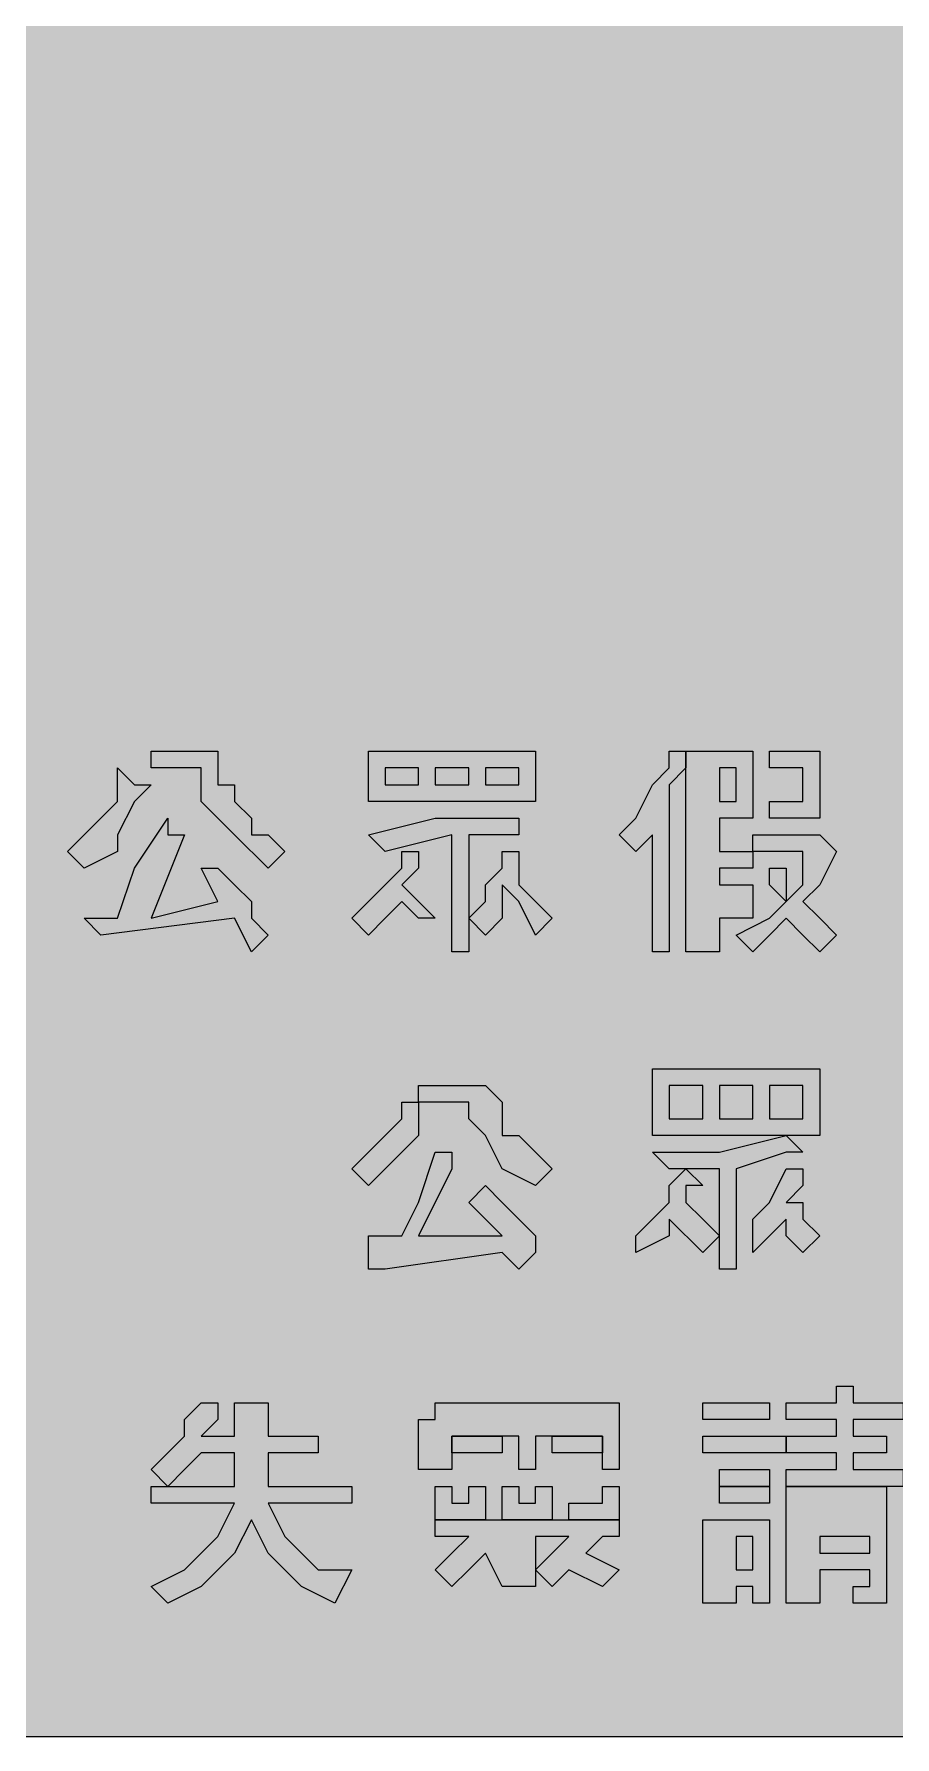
# Model space of a CAD drawing. Header units: metres. Extents: x 9 to 558, y 11 to 260.
# Drawn here: x 94.4 to 156.2, y 11.3 to 133.6 of the extents above; entities that cross this region are included whole.
import ezdxf

# ---------------------------------------------------------------- set-up
doc = ezdxf.new("R2010")
doc.units = ezdxf.units.M
doc.layers.add('FILL_BLACK_000000', color=7, linetype='Continuous', true_color=0x000000)
doc.layers.add('FILL_YELLOW_FFFF00', color=7, linetype='Continuous', true_color=0xffff00)

msp = doc.modelspace()

# ---------------------------------------------------------------- hatches: boundary and pattern name
at = {"layer": 'FILL_BLACK_000000', "true_color": 0x000000}
h = msp.add_hatch(color=7, dxfattribs=at)
h.dxf.hatch_style = 1
h.paths.add_polyline_path([(107.61, 82.08), (107.61, 80.88), (107.61, 79.68), (108.81, 79.68), (108.81, 78.48), (110.01, 77.28), (110.01, 76.08), (111.21, 76.08), (112.41, 74.88), (111.21, 73.68), (108.81, 76.08), (107.61, 77.28), (106.41, 78.48), (106.41, 80.88), (102.81, 80.88), (102.81, 82.08), (107.61, 82.08)])
h = msp.add_hatch(color=7, dxfattribs=at)
h.dxf.hatch_style = 1
h.paths.add_polyline_path([(118.41, 82.08), (130.41, 82.08), (130.41, 78.48), (118.41, 78.48), (118.41, 82.08)])
h.paths.add_polyline_path([(119.61, 79.68), (122.01, 79.68), (122.01, 80.88), (119.61, 80.88), (119.61, 79.68)], flags=16)
h.paths.add_polyline_path([(123.21, 80.88), (123.21, 79.68), (125.61, 79.68), (125.61, 80.88), (123.21, 80.88)], flags=16)
h.paths.add_polyline_path([(129.21, 80.88), (126.81, 80.88), (126.81, 79.68), (129.21, 79.68), (129.21, 80.88)], flags=16)
h = msp.add_hatch(color=7, dxfattribs=at)
h.dxf.hatch_style = 1
h.paths.add_polyline_path([(141.21, 80.88), (140.01, 79.68), (140.01, 67.68), (138.81, 67.68), (138.81, 76.08), (137.61, 74.88), (136.41, 76.08), (137.61, 77.28), (138.81, 79.68), (140.01, 80.88), (140.01, 82.08), (141.21, 82.08), (141.21, 80.88)])
h = msp.add_hatch(color=7, dxfattribs=at)
h.dxf.hatch_style = 1
h.paths.add_polyline_path([(146.01, 77.28), (143.61, 77.28), (143.61, 74.88), (146.01, 74.88), (146.01, 73.68), (143.61, 73.68), (143.61, 72.48), (146.01, 72.48), (146.01, 70.08), (143.61, 70.08), (143.61, 67.68), (141.21, 67.68), (141.21, 82.08), (146.01, 82.08), (146.01, 77.28)])
h.paths.add_polyline_path([(144.81, 80.88), (143.61, 80.88), (143.61, 78.48), (144.81, 78.48), (144.81, 80.88)], flags=16)
h = msp.add_hatch(color=7, dxfattribs=at)
h.dxf.hatch_style = 1
h.paths.add_polyline_path([(150.81, 82.08), (150.81, 77.28), (147.21, 77.28), (147.21, 78.48), (149.61, 78.48), (149.61, 80.88), (147.21, 80.88), (147.21, 82.08), (150.81, 82.08)])
h = msp.add_hatch(color=7, dxfattribs=at)
h.dxf.hatch_style = 1
h.paths.add_polyline_path([(102.81, 79.68), (101.61, 78.48), (100.41, 76.08), (100.41, 74.88), (98.01, 73.68), (96.81, 74.88), (98.01, 76.08), (99.21, 77.28), (100.41, 78.48), (100.41, 80.88), (101.61, 79.68), (102.81, 79.68)])
h = msp.add_hatch(color=7, dxfattribs=at)
h.dxf.hatch_style = 1
h.paths.add_polyline_path([(100.41, 70.08), (101.61, 73.68), (104.01, 77.28), (104.01, 76.08), (105.21, 76.08), (102.81, 70.08), (107.61, 71.28), (106.41, 73.68), (107.61, 73.68), (108.81, 72.48), (110.01, 71.28), (110.01, 70.08), (111.21, 68.88), (110.01, 67.68), (108.81, 70.08), (99.21, 68.88), (98.01, 70.08), (100.41, 70.08)])
h = msp.add_hatch(color=7, dxfattribs=at)
h.dxf.hatch_style = 1
h.paths.add_polyline_path([(123.21, 77.28), (128.01, 77.28), (129.21, 77.28), (129.21, 76.08), (125.61, 76.08), (125.61, 67.68), (124.41, 67.68), (124.41, 76.08), (119.61, 74.88), (118.41, 76.08), (123.21, 77.28)])
h = msp.add_hatch(color=7, dxfattribs=at)
h.dxf.hatch_style = 1
h.paths.add_polyline_path([(146.01, 74.88), (146.01, 76.08), (150.81, 76.08), (152.01, 74.88), (150.81, 72.48), (149.61, 71.28), (150.81, 70.08), (152.01, 68.88), (150.81, 67.68), (149.61, 68.88), (148.41, 70.08), (147.21, 68.88), (146.01, 67.68), (144.81, 68.88), (147.21, 70.08), (148.41, 71.28), (149.61, 72.48), (149.61, 74.88), (146.01, 74.88)])
h = msp.add_hatch(color=7, dxfattribs=at)
h.dxf.hatch_style = 1
h.paths.add_polyline_path([(122.01, 74.88), (122.01, 73.68), (120.81, 72.48), (122.01, 71.28), (123.21, 70.08), (122.01, 70.08), (120.81, 71.28), (119.61, 70.08), (118.41, 68.88), (117.21, 70.08), (118.41, 71.28), (119.61, 72.48), (120.81, 73.68), (120.81, 74.88), (122.01, 74.88)])
h = msp.add_hatch(color=7, dxfattribs=at)
h.dxf.hatch_style = 1
h.paths.add_polyline_path([(129.21, 74.88), (129.21, 73.68), (129.21, 72.48), (130.41, 71.28), (131.61, 70.08), (130.41, 68.88), (129.21, 71.28), (128.01, 72.48), (128.01, 70.08), (126.81, 68.88), (125.61, 70.08), (126.81, 71.28), (126.81, 72.48), (128.01, 73.68), (128.01, 74.88), (129.21, 74.88)])
h = msp.add_hatch(color=7, dxfattribs=at)
h.dxf.hatch_style = 1
h.paths.add_polyline_path([(148.41, 73.68), (148.41, 72.48), (148.41, 71.28), (147.21, 72.48), (147.21, 73.68), (148.41, 73.68)])
h = msp.add_hatch(color=7, dxfattribs=at)
h.dxf.hatch_style = 1
h.paths.add_polyline_path([(138.81, 59.28), (150.81, 59.28), (150.81, 54.48), (138.81, 54.48), (138.81, 59.28)])
h.paths.add_polyline_path([(140.01, 55.68), (142.41, 55.68), (142.41, 58.08), (140.01, 58.08), (140.01, 55.68)], flags=16)
h.paths.add_polyline_path([(143.61, 58.08), (143.61, 55.68), (146.01, 55.68), (146.01, 58.08), (143.61, 58.08)], flags=16)
h.paths.add_polyline_path([(149.61, 58.08), (147.21, 58.08), (147.21, 55.68), (149.61, 55.68), (149.61, 58.08)], flags=16)
h = msp.add_hatch(color=7, dxfattribs=at)
h.dxf.hatch_style = 1
h.paths.add_polyline_path([(126.81, 58.08), (128.01, 56.88), (128.01, 55.68), (128.01, 54.48), (129.21, 54.48), (130.41, 53.28), (131.61, 52.08), (130.41, 50.88), (128.01, 52.08), (126.81, 54.48), (125.61, 55.68), (125.61, 56.88), (122.01, 56.88), (122.01, 58.08), (126.81, 58.08)])
h = msp.add_hatch(color=7, dxfattribs=at)
h.dxf.hatch_style = 1
h.paths.add_polyline_path([(122.01, 54.48), (120.81, 53.28), (119.61, 52.08), (118.41, 50.88), (117.21, 52.08), (118.41, 53.28), (119.61, 54.48), (120.81, 55.68), (120.81, 56.88), (122.01, 56.88), (122.01, 55.68), (122.01, 54.48)])
h = msp.add_hatch(color=7, dxfattribs=at)
h.dxf.hatch_style = 1
h.paths.add_polyline_path([(143.61, 53.28), (148.41, 54.48), (149.61, 53.28), (148.41, 53.28), (144.81, 52.08), (144.81, 44.88), (143.61, 44.88), (143.61, 52.08), (140.01, 52.08), (138.81, 53.28), (143.61, 53.28)])
h = msp.add_hatch(color=7, dxfattribs=at)
h.dxf.hatch_style = 1
h.paths.add_polyline_path([(124.41, 52.08), (122.01, 47.28), (128.01, 47.28), (125.61, 49.68), (126.81, 50.88), (128.01, 49.68), (129.21, 48.48), (130.41, 47.28), (130.41, 46.08), (129.21, 44.88), (128.01, 46.08), (119.61, 44.88), (118.41, 44.88), (118.41, 47.28), (120.81, 47.28), (122.01, 49.68), (123.21, 53.28), (124.41, 53.28), (124.41, 52.08)])
h = msp.add_hatch(color=7, dxfattribs=at)
h.dxf.hatch_style = 1
h.paths.add_polyline_path([(142.41, 50.88), (141.21, 50.88), (141.21, 49.68), (142.41, 48.48), (143.61, 47.28), (142.41, 46.08), (140.01, 48.48), (140.01, 47.28), (137.61, 46.08), (137.61, 47.28), (138.81, 48.48), (140.01, 49.68), (140.01, 50.88), (141.21, 52.08), (142.41, 50.88)])
h = msp.add_hatch(color=7, dxfattribs=at)
h.dxf.hatch_style = 1
h.paths.add_polyline_path([(149.61, 52.08), (149.61, 50.88), (148.41, 49.68), (149.61, 49.68), (149.61, 48.48), (150.81, 47.28), (149.61, 46.08), (148.41, 47.28), (148.41, 48.48), (147.21, 47.28), (146.01, 46.08), (146.01, 47.28), (146.01, 48.48), (147.21, 49.68), (148.41, 52.08), (149.61, 52.08)])
h = msp.add_hatch(color=7, dxfattribs=at)
h.dxf.hatch_style = 1
h.paths.add_polyline_path([(148.41, 35.28), (152.01, 35.28), (152.01, 36.48), (153.21, 36.48), (153.21, 35.28), (156.81, 35.28), (156.81, 34.08), (153.21, 34.08), (153.21, 32.88), (155.61, 32.88), (155.61, 31.68), (153.21, 31.68), (153.21, 30.48), (156.81, 30.48), (156.81, 29.28), (148.41, 29.28), (148.41, 30.48), (152.01, 30.48), (152.01, 31.68), (148.41, 31.68), (148.41, 32.88), (152.01, 32.88), (152.01, 34.08), (148.41, 34.08), (148.41, 35.28)])
h = msp.add_hatch(color=7, dxfattribs=at)
h.dxf.hatch_style = 1
h.paths.add_polyline_path([(104.01, 31.68), (105.21, 32.88), (105.21, 34.08), (106.41, 35.28), (107.61, 35.28), (107.61, 34.08), (106.41, 32.88), (108.81, 32.88), (108.81, 35.28), (110.01, 35.28), (111.21, 35.28), (111.21, 32.88), (114.81, 32.88), (114.81, 31.68), (111.21, 31.68), (111.21, 29.28), (117.21, 29.28), (117.21, 28.08), (111.21, 28.08), (112.41, 25.68), (113.61, 24.48), (114.81, 23.28), (117.21, 23.28), (116.01, 20.88), (113.61, 22.08), (112.41, 23.28), (111.21, 24.48), (110.01, 26.88), (108.81, 24.48), (107.61, 23.28), (106.41, 22.08), (104.01, 20.88), (102.81, 22.08), (105.21, 23.28), (106.41, 24.48), (107.61, 25.68), (108.81, 28.08), (102.81, 28.08), (102.81, 29.28), (104.01, 29.28), (102.81, 30.48), (104.01, 31.68)])
h.paths.add_polyline_path([(108.81, 29.28), (108.81, 31.68), (106.41, 31.68), (105.21, 30.48), (104.01, 29.28), (108.81, 29.28)], flags=16)
h = msp.add_hatch(color=7, dxfattribs=at)
h.dxf.hatch_style = 1
h.paths.add_polyline_path([(136.41, 35.28), (136.41, 34.08), (136.41, 30.48), (135.21, 30.48), (135.21, 32.88), (130.41, 32.88), (130.41, 30.48), (129.21, 30.48), (129.21, 32.88), (124.41, 32.88), (124.41, 30.48), (122.01, 30.48), (122.01, 34.08), (123.21, 34.08), (123.21, 35.28), (136.41, 35.28)])
h = msp.add_hatch(color=7, dxfattribs=at)
h.dxf.hatch_style = 1
h.paths.add_polyline_path([(147.21, 35.28), (147.21, 34.08), (142.41, 34.08), (142.41, 35.28), (147.21, 35.28)])
h = msp.add_hatch(color=7, dxfattribs=at)
h.dxf.hatch_style = 1
h.paths.add_polyline_path([(128.01, 32.88), (128.01, 31.68), (124.41, 31.68), (124.41, 32.88), (128.01, 32.88)])
h = msp.add_hatch(color=7, dxfattribs=at)
h.dxf.hatch_style = 1
h.paths.add_polyline_path([(135.21, 32.88), (135.21, 31.68), (131.61, 31.68), (131.61, 32.88), (135.21, 32.88)])
h = msp.add_hatch(color=7, dxfattribs=at)
h.dxf.hatch_style = 1
h.paths.add_polyline_path([(148.41, 32.88), (148.41, 31.68), (142.41, 31.68), (142.41, 32.88), (148.41, 32.88)])
h = msp.add_hatch(color=7, dxfattribs=at)
h.dxf.hatch_style = 1
h.paths.add_polyline_path([(147.21, 30.48), (147.21, 29.28), (143.61, 29.28), (143.61, 30.48), (147.21, 30.48)])
h = msp.add_hatch(color=7, dxfattribs=at)
h.dxf.hatch_style = 1
h.paths.add_polyline_path([(126.81, 26.88), (123.21, 26.88), (123.21, 29.28), (124.41, 29.28), (124.41, 28.08), (125.61, 28.08), (125.61, 29.28), (126.81, 29.28), (126.81, 26.88)])
h = msp.add_hatch(color=7, dxfattribs=at)
h.dxf.hatch_style = 1
h.paths.add_polyline_path([(131.61, 26.88), (128.01, 26.88), (128.01, 29.28), (129.21, 29.28), (129.21, 28.08), (130.41, 28.08), (130.41, 29.28), (131.61, 29.28), (131.61, 26.88)])
h = msp.add_hatch(color=7, dxfattribs=at)
h.dxf.hatch_style = 1
h.paths.add_polyline_path([(136.41, 26.88), (132.81, 26.88), (132.81, 28.08), (135.21, 28.08), (135.21, 29.28), (136.41, 29.28), (136.41, 26.88)])
h = msp.add_hatch(color=7, dxfattribs=at)
h.dxf.hatch_style = 1
h.paths.add_polyline_path([(147.21, 29.28), (147.21, 28.08), (143.61, 28.08), (143.61, 29.28), (147.21, 29.28)])
h = msp.add_hatch(color=7, dxfattribs=at)
h.dxf.hatch_style = 1
h.paths.add_polyline_path([(155.61, 29.28), (155.61, 23.28), (155.61, 22.08), (155.61, 20.88), (154.41, 20.88), (153.21, 20.88), (153.21, 22.08), (154.41, 22.08), (154.41, 23.28), (150.81, 23.28), (150.81, 20.88), (148.41, 20.88), (148.41, 29.28), (155.61, 29.28)])
h.paths.add_polyline_path([(154.41, 25.68), (150.81, 25.68), (150.81, 24.48), (154.41, 24.48), (154.41, 25.68)], flags=16)
h = msp.add_hatch(color=7, dxfattribs=at)
h.dxf.hatch_style = 1
h.paths.add_polyline_path([(123.21, 25.68), (123.21, 26.88), (136.41, 26.88), (136.41, 25.68), (135.21, 25.68), (134.01, 24.48), (136.41, 23.28), (135.21, 22.08), (132.81, 23.28), (131.61, 22.08), (130.41, 23.28), (130.41, 22.08), (128.01, 22.08), (126.81, 24.48), (125.61, 23.28), (124.41, 22.08), (123.21, 23.28), (124.41, 24.48), (125.61, 25.68), (123.21, 25.68)])
h.paths.add_polyline_path([(131.61, 24.48), (132.81, 25.68), (130.41, 25.68), (130.41, 23.28), (131.61, 24.48)], flags=16)
h = msp.add_hatch(color=7, dxfattribs=at)
h.dxf.hatch_style = 1
h.paths.add_polyline_path([(147.21, 26.88), (147.21, 20.88), (146.01, 20.88), (146.01, 22.08), (144.81, 22.08), (144.81, 20.88), (142.41, 20.88), (142.41, 26.88), (147.21, 26.88)])
h.paths.add_polyline_path([(146.01, 25.68), (144.81, 25.68), (144.81, 23.28), (146.01, 23.28), (146.01, 25.68)], flags=16)
at = {"layer": 'FILL_YELLOW_FFFF00', "true_color": 0xffff00}
h = msp.add_hatch(color=7, dxfattribs=at)
h.dxf.hatch_style = 1
h.paths.add_polyline_path([(551.26, 259.63), (552.02, 259.47), (553.41, 258.93), (556.41, 257.28), (556.81, 256.78), (557.1, 256.19), (557.46, 254.88), (557.61, 252.48), (557.61, 18.48), (557.61, 16.08), (557.42, 15.2), (557.01, 14.43), (556.41, 13.68), (554.8, 12.29), (554.09, 11.87), (553.41, 11.58), (552.02, 11.32), (550.41, 11.28), (16.41, 11.28), (14.01, 11.28), (13.13, 11.99), (12.36, 12.48), (11.82, 12.97), (11.66, 13.28), (11.61, 13.68), (10.82, 14.13), (10.22, 14.6), (9.8, 15.09), (9.51, 15.63), (9.25, 16.89), (9.21, 18.48), (9.21, 252.48), (9.21, 254.88), (11.61, 257.28), (12.36, 257.88), (13.13, 258.29), (14.01, 258.48), (14.76, 259.08), (15.53, 259.49), (16.41, 259.68), (550.41, 259.68), (551.26, 259.63)])

# ---------------------------------------------------------------- linework, layer by layer
at = {"layer": 'FILL_BLACK_000000', "lineweight": 0, "true_color": 0x000000}
for points in [[(107.61, 82.08), (107.61, 80.88), (107.61, 79.68), (108.81, 79.68), (108.81, 78.48), (110.01, 77.28), (110.01, 76.08), (111.21, 76.08), (112.41, 74.88), (111.21, 73.68), (108.81, 76.08), (107.61, 77.28), (106.41, 78.48), (106.41, 80.88), (102.81, 80.88), (102.81, 82.08)], [(118.41, 82.08), (130.41, 82.08), (130.41, 78.48), (118.41, 78.48)], [(141.21, 80.88), (140.01, 79.68), (140.01, 67.68), (138.81, 67.68), (138.81, 76.08), (137.61, 74.88), (136.41, 76.08), (137.61, 77.28), (138.81, 79.68), (140.01, 80.88), (140.01, 82.08), (141.21, 82.08)], [(146.01, 77.28), (143.61, 77.28), (143.61, 74.88), (146.01, 74.88), (146.01, 73.68), (143.61, 73.68), (143.61, 72.48), (146.01, 72.48), (146.01, 70.08), (143.61, 70.08), (143.61, 67.68), (141.21, 67.68), (141.21, 82.08), (146.01, 82.08)], [(150.81, 82.08), (150.81, 77.28), (147.21, 77.28), (147.21, 78.48), (149.61, 78.48), (149.61, 80.88), (147.21, 80.88), (147.21, 82.08)], [(102.81, 79.68), (101.61, 78.48), (100.41, 76.08), (100.41, 74.88), (98.01, 73.68), (96.81, 74.88), (98.01, 76.08), (99.21, 77.28), (100.41, 78.48), (100.41, 80.88), (101.61, 79.68)], [(119.61, 79.68), (122.01, 79.68), (122.01, 80.88), (119.61, 80.88)], [(123.21, 80.88), (123.21, 79.68), (125.61, 79.68), (125.61, 80.88)], [(129.21, 80.88), (126.81, 80.88), (126.81, 79.68), (129.21, 79.68)], [(144.81, 80.88), (143.61, 80.88), (143.61, 78.48), (144.81, 78.48)], [(100.41, 70.08), (101.61, 73.68), (104.01, 77.28), (104.01, 76.08), (105.21, 76.08), (102.81, 70.08), (107.61, 71.28), (106.41, 73.68), (107.61, 73.68), (108.81, 72.48), (110.01, 71.28), (110.01, 70.08), (111.21, 68.88), (110.01, 67.68), (108.81, 70.08), (99.21, 68.88), (98.01, 70.08)], [(123.21, 77.28), (128.01, 77.28), (129.21, 77.28), (129.21, 76.08), (125.61, 76.08), (125.61, 67.68), (124.41, 67.68), (124.41, 76.08), (119.61, 74.88), (118.41, 76.08)], [(146.01, 74.88), (146.01, 76.08), (150.81, 76.08), (152.01, 74.88), (150.81, 72.48), (149.61, 71.28), (150.81, 70.08), (152.01, 68.88), (150.81, 67.68), (149.61, 68.88), (148.41, 70.08), (147.21, 68.88), (146.01, 67.68), (144.81, 68.88), (147.21, 70.08), (148.41, 71.28), (149.61, 72.48), (149.61, 74.88)], [(122.01, 74.88), (122.01, 73.68), (120.81, 72.48), (122.01, 71.28), (123.21, 70.08), (122.01, 70.08), (120.81, 71.28), (119.61, 70.08), (118.41, 68.88), (117.21, 70.08), (118.41, 71.28), (119.61, 72.48), (120.81, 73.68), (120.81, 74.88)], [(129.21, 74.88), (129.21, 73.68), (129.21, 72.48), (130.41, 71.28), (131.61, 70.08), (130.41, 68.88), (129.21, 71.28), (128.01, 72.48), (128.01, 70.08), (126.81, 68.88), (125.61, 70.08), (126.81, 71.28), (126.81, 72.48), (128.01, 73.68), (128.01, 74.88)], [(148.41, 73.68), (148.41, 72.48), (148.41, 71.28), (147.21, 72.48), (147.21, 73.68)], [(138.81, 59.28), (150.81, 59.28), (150.81, 54.48), (138.81, 54.48)], [(126.81, 58.08), (128.01, 56.88), (128.01, 55.68), (128.01, 54.48), (129.21, 54.48), (130.41, 53.28), (131.61, 52.08), (130.41, 50.88), (128.01, 52.08), (126.81, 54.48), (125.61, 55.68), (125.61, 56.88), (122.01, 56.88), (122.01, 58.08)], [(140.01, 55.68), (142.41, 55.68), (142.41, 58.08), (140.01, 58.08)], [(143.61, 58.08), (143.61, 55.68), (146.01, 55.68), (146.01, 58.08)], [(149.61, 58.08), (147.21, 58.08), (147.21, 55.68), (149.61, 55.68)], [(122.01, 54.48), (120.81, 53.28), (119.61, 52.08), (118.41, 50.88), (117.21, 52.08), (118.41, 53.28), (119.61, 54.48), (120.81, 55.68), (120.81, 56.88), (122.01, 56.88), (122.01, 55.68)], [(143.61, 53.28), (148.41, 54.48), (149.61, 53.28), (148.41, 53.28), (144.81, 52.08), (144.81, 44.88), (143.61, 44.88), (143.61, 52.08), (140.01, 52.08), (138.81, 53.28)], [(124.41, 52.08), (122.01, 47.28), (128.01, 47.28), (125.61, 49.68), (126.81, 50.88), (128.01, 49.68), (129.21, 48.48), (130.41, 47.28), (130.41, 46.08), (129.21, 44.88), (128.01, 46.08), (119.61, 44.88), (118.41, 44.88), (118.41, 47.28), (120.81, 47.28), (122.01, 49.68), (123.21, 53.28), (124.41, 53.28)], [(142.41, 50.88), (141.21, 50.88), (141.21, 49.68), (142.41, 48.48), (143.61, 47.28), (142.41, 46.08), (140.01, 48.48), (140.01, 47.28), (137.61, 46.08), (137.61, 47.28), (138.81, 48.48), (140.01, 49.68), (140.01, 50.88), (141.21, 52.08)], [(149.61, 52.08), (149.61, 50.88), (148.41, 49.68), (149.61, 49.68), (149.61, 48.48), (150.81, 47.28), (149.61, 46.08), (148.41, 47.28), (148.41, 48.48), (147.21, 47.28), (146.01, 46.08), (146.01, 47.28), (146.01, 48.48), (147.21, 49.68), (148.41, 52.08)], [(148.41, 35.28), (152.01, 35.28), (152.01, 36.48), (153.21, 36.48), (153.21, 35.28), (156.81, 35.28), (156.81, 34.08), (153.21, 34.08), (153.21, 32.88), (155.61, 32.88), (155.61, 31.68), (153.21, 31.68), (153.21, 30.48), (156.81, 30.48), (156.81, 29.28), (148.41, 29.28), (148.41, 30.48), (152.01, 30.48), (152.01, 31.68), (148.41, 31.68), (148.41, 32.88), (152.01, 32.88), (152.01, 34.08), (148.41, 34.08)], [(104.01, 31.68), (105.21, 32.88), (105.21, 34.08), (106.41, 35.28), (107.61, 35.28), (107.61, 34.08), (106.41, 32.88), (108.81, 32.88), (108.81, 35.28), (110.01, 35.28), (111.21, 35.28), (111.21, 32.88), (114.81, 32.88), (114.81, 31.68), (111.21, 31.68), (111.21, 29.28), (117.21, 29.28), (117.21, 28.08), (111.21, 28.08), (112.41, 25.68), (113.61, 24.48), (114.81, 23.28), (117.21, 23.28), (116.01, 20.88), (113.61, 22.08), (112.41, 23.28), (111.21, 24.48), (110.01, 26.88), (108.81, 24.48), (107.61, 23.28), (106.41, 22.08), (104.01, 20.88), (102.81, 22.08), (105.21, 23.28), (106.41, 24.48), (107.61, 25.68), (108.81, 28.08), (102.81, 28.08), (102.81, 29.28), (104.01, 29.28), (102.81, 30.48)], [(136.41, 35.28), (136.41, 34.08), (136.41, 30.48), (135.21, 30.48), (135.21, 32.88), (130.41, 32.88), (130.41, 30.48), (129.21, 30.48), (129.21, 32.88), (124.41, 32.88), (124.41, 30.48), (122.01, 30.48), (122.01, 34.08), (123.21, 34.08), (123.21, 35.28)], [(147.21, 35.28), (147.21, 34.08), (142.41, 34.08), (142.41, 35.28)], [(128.01, 32.88), (128.01, 31.68), (124.41, 31.68), (124.41, 32.88)], [(135.21, 32.88), (135.21, 31.68), (131.61, 31.68), (131.61, 32.88)], [(148.41, 32.88), (148.41, 31.68), (142.41, 31.68), (142.41, 32.88)], [(108.81, 29.28), (108.81, 31.68), (106.41, 31.68), (105.21, 30.48), (104.01, 29.28)], [(147.21, 30.48), (147.21, 29.28), (143.61, 29.28), (143.61, 30.48)], [(126.81, 26.88), (123.21, 26.88), (123.21, 29.28), (124.41, 29.28), (124.41, 28.08), (125.61, 28.08), (125.61, 29.28), (126.81, 29.28)], [(131.61, 26.88), (128.01, 26.88), (128.01, 29.28), (129.21, 29.28), (129.21, 28.08), (130.41, 28.08), (130.41, 29.28), (131.61, 29.28)], [(136.41, 26.88), (132.81, 26.88), (132.81, 28.08), (135.21, 28.08), (135.21, 29.28), (136.41, 29.28)], [(147.21, 29.28), (147.21, 28.08), (143.61, 28.08), (143.61, 29.28)], [(155.61, 29.28), (155.61, 23.28), (155.61, 22.08), (155.61, 20.88), (154.41, 20.88), (153.21, 20.88), (153.21, 22.08), (154.41, 22.08), (154.41, 23.28), (150.81, 23.28), (150.81, 20.88), (148.41, 20.88), (148.41, 29.28)], [(123.21, 25.68), (123.21, 26.88), (136.41, 26.88), (136.41, 25.68), (135.21, 25.68), (134.01, 24.48), (136.41, 23.28), (135.21, 22.08), (132.81, 23.28), (131.61, 22.08), (130.41, 23.28), (130.41, 22.08), (128.01, 22.08), (126.81, 24.48), (125.61, 23.28), (124.41, 22.08), (123.21, 23.28), (124.41, 24.48), (125.61, 25.68)], [(147.21, 26.88), (147.21, 20.88), (146.01, 20.88), (146.01, 22.08), (144.81, 22.08), (144.81, 20.88), (142.41, 20.88), (142.41, 26.88)], [(131.61, 24.48), (132.81, 25.68), (130.41, 25.68), (130.41, 23.28)], [(146.01, 25.68), (144.81, 25.68), (144.81, 23.28), (146.01, 23.28)], [(154.41, 25.68), (150.81, 25.68), (150.81, 24.48), (154.41, 24.48)]]:
    msp.add_lwpolyline(points, close=True, dxfattribs=at)
at = {"layer": 'FILL_YELLOW_FFFF00', "lineweight": 0, "true_color": 0xffff00}
msp.add_lwpolyline([(550.41, 11.28), (16.41, 11.28), (14.01, 11.28), (13.13, 11.99), (12.36, 12.48), (11.82, 12.97), (11.66, 13.28), (11.61, 13.68), (10.82, 14.13), (10.22, 14.6), (9.8, 15.09), (9.51, 15.63), (9.25, 16.89), (9.21, 18.48), (9.21, 252.48), (9.21, 254.88), (11.61, 257.28), (12.36, 257.88), (13.13, 258.29), (14.01, 258.48), (14.76, 259.08), (15.53, 259.49), (16.41, 259.68), (550.41, 259.68)], dxfattribs=at)

doc.saveas('drawing.dxf')
